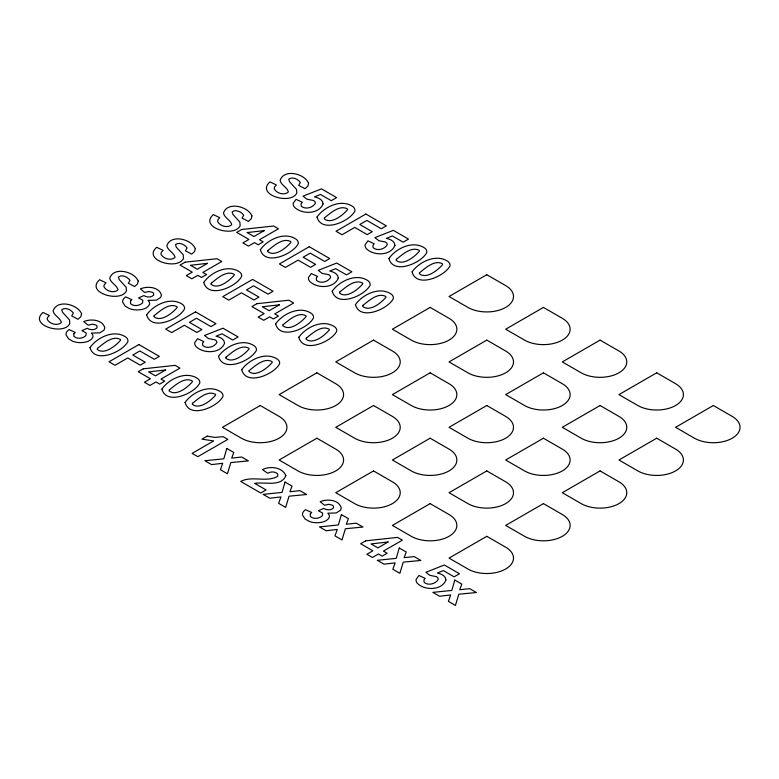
<?xml version="1.0" encoding="UTF-8"?>
<svg xmlns="http://www.w3.org/2000/svg" width="779" height="779" viewBox="0 0 779 779"><rect width="100%" height="100%" fill="white"/><g stroke="black" fill="none" stroke-linecap="round" stroke-linejoin="round"><path stroke-width="1.17" d="M90.004 347.551C94.493 364.231 122.546 352.118 127.863 341.64A11.072 6.388 0 0 0 126.032 337.229C114.406 329.001 97.268 337.268 90.004 347.551M146.647 314.852C151.126 331.533 179.189 319.419 184.496 308.942A11.072 6.388 0 0 0 182.666 304.531C171.049 296.302 153.911 304.57 146.647 314.852M161.886 389.042C166.365 405.732 194.419 393.619 199.736 383.132A11.072 6.388 0 0 0 197.905 378.73C186.288 370.502 169.14 378.76 161.886 389.042M185.081 402.441C189.56 419.121 217.623 407.008 222.93 396.53A11.072 6.388 0 0 0 221.1 392.119C209.483 383.891 192.345 392.158 185.081 402.441M203.738 282.407C208.217 299.097 236.28 286.984 241.587 276.496A11.072 6.388 0 0 0 239.757 272.095C228.14 263.857 210.992 272.124 203.738 282.407M218.519 356.344C222.998 373.034 251.062 360.92 256.369 350.433A11.072 6.388 0 0 0 254.538 346.032C242.921 337.794 225.783 346.061 218.519 356.344M241.714 369.733C246.193 386.423 274.257 374.309 279.564 363.832A11.072 6.388 0 0 0 277.743 359.421C266.116 351.193 248.978 359.46 241.714 369.733M260.371 249.708C264.85 266.389 292.914 254.285 298.221 243.798A11.072 6.388 0 0 0 296.39 239.387C284.773 231.159 267.635 239.426 260.371 249.708M275.61 323.898C280.089 340.589 308.153 328.475 313.46 317.998A11.072 6.388 0 0 0 311.629 313.586C300.012 305.358 282.865 313.625 275.61 323.898M298.805 337.297C303.284 353.978 331.348 341.874 336.655 331.387A11.072 6.388 0 0 0 334.824 326.976C323.207 318.747 306.069 327.014 298.805 337.297M317.014 217.01C321.493 233.69 349.557 221.577 354.864 211.099A11.072 6.388 0 0 0 353.033 206.688C341.416 198.46 324.278 206.727 317.014 217.01M332.243 291.2C336.723 307.89 364.786 295.777 370.093 285.289A11.072 6.388 0 0 0 368.263 280.888C356.646 272.66 339.508 280.917 332.243 291.2M355.438 304.599C359.927 321.279 387.981 309.166 393.298 298.688A11.072 6.388 0 0 0 391.467 294.277C379.84 286.049 362.702 294.316 355.438 304.599M388.887 258.501C393.366 275.191 421.429 263.078 426.736 252.591A11.072 6.388 0 0 0 424.906 248.189C413.289 239.961 396.151 248.219 388.887 258.501M412.081 271.89C416.561 288.581 444.624 276.467 449.931 265.99A11.072 6.388 0 0 0 448.1 261.578C436.483 253.35 419.345 261.617 412.081 271.89M81.581 313.742L80.87 316.654L77.978 319.263L71.687 315.933L73.343 313.07C71.191 309.682 65.261 306.838 61.765 309.74L62.583 312.301L69.506 319.955L69.779 323.616C63.985 335.807 28.268 325.359 42.952 312.447L49.389 315.505L47.626 317.442L47.198 319.244C49.437 323.869 56.731 326.041 60.986 322.925L61.346 322.175C60.012 317.686 54.179 315.807 53.099 311.006C56.731 299.078 77.53 303.995 81.581 313.742M138.214 281.044L137.503 283.955L134.621 286.565L128.331 283.235L129.976 280.362C127.824 276.983 121.904 274.14 118.408 277.042L119.226 279.603L126.149 287.256L126.412 290.918C120.628 303.109 84.901 292.661 99.595 279.739L106.022 282.796L104.269 284.744L103.841 286.545C106.08 291.171 113.374 293.342 117.629 290.226L117.98 289.476C116.655 284.987 110.822 283.108 109.732 278.307C113.364 266.379 134.163 271.296 138.214 281.044M195.305 248.598L194.594 251.51L191.712 254.12L185.412 250.799L187.067 247.926C184.915 244.548 178.985 241.694 175.489 244.596L176.307 247.157L183.231 254.811L183.503 258.472C177.719 270.673 141.992 260.215 156.676 247.303L163.113 250.361L161.35 252.299L160.922 254.1C163.171 258.725 170.455 260.907 174.71 257.781L175.071 257.041C173.736 252.542 167.904 250.663 166.823 245.872C170.455 233.934 191.254 238.851 195.305 248.598M251.938 215.9L251.227 218.811L248.345 221.421L242.055 218.091L243.7 215.228C241.548 211.839 235.628 208.996 232.132 211.898L232.95 214.459L239.874 222.112L240.136 225.774C234.352 237.965 198.626 227.517 213.319 214.605L219.756 217.662L217.993 219.6L217.565 221.402C219.805 226.027 227.098 228.208 231.353 225.082L231.704 224.342C230.38 219.844 224.547 217.964 223.456 213.164C227.088 201.235 247.888 206.153 251.938 215.9M308.581 183.201L307.871 186.113L304.988 188.722L298.688 185.392L300.343 182.529C298.191 179.141 292.261 176.297 288.766 179.199L289.584 181.76L296.517 189.414L296.78 193.075C290.995 205.267 255.269 194.818 269.953 181.906L276.389 184.964L274.636 186.902L274.198 188.703C276.448 193.328 283.731 195.5 287.987 192.384L288.347 191.634C287.013 187.145 281.18 185.266 280.099 180.465C283.731 168.537 304.531 173.454 308.581 183.201M285.825 475.618C281.346 487.274 264.169 481.636 254.704 483.379L266.067 489.933L260.751 493.01L240.692 481.422C252.221 475.424 266.739 482.814 277.704 476.29L277.733 473.973C275.065 471.266 270.761 471.499 267.635 473.223L262.504 469.61C269.943 465.754 282.495 467.088 285.825 475.618M224.556 343.237C220.535 353.734 203.416 353.929 196.065 346.606A12.454 7.196 0 0 1 194.779 342.546L197.593 338.68L203.884 341.63L202.637 342.906L202.715 345.467C206.786 349.206 214.459 347.103 216.922 342.487L216.533 341.075L215.092 339.839L208.49 338.544L204.517 335.476L222.989 328.202L238.121 336.937L232.765 340.034L221.976 333.802L216.007 336.207C219.62 336.947 224.449 338.904 224.556 343.237M323.051 203.903C319.03 214.4 301.911 214.595 294.559 207.272A12.454 7.196 0 0 1 293.264 203.212L296.088 199.336L302.379 202.287L301.132 203.572L301.2 206.133C305.28 209.863 312.954 207.769 315.417 203.153L315.028 201.732L313.577 200.505L306.984 199.21L303.012 196.142L321.484 188.859L336.616 197.603L331.26 200.69L320.461 194.458L314.492 196.873C318.114 197.613 322.944 199.57 323.051 203.903M338.281 278.093C334.259 288.59 317.141 288.795 309.789 281.462A12.454 7.196 0 0 1 308.503 277.402L311.318 273.536L317.608 276.487L316.362 277.762L316.44 280.323C320.51 284.062 328.183 281.959 330.647 277.343L330.257 275.932L328.816 274.695L322.214 273.41L318.241 270.332L336.713 263.059L351.845 271.793L346.489 274.89L335.7 268.658L329.731 271.063C333.344 271.813 338.183 273.76 338.281 278.093M394.924 245.395C390.902 255.892 373.784 256.096 366.432 248.764A12.454 7.196 0 0 1 365.137 244.703L367.961 240.838L374.251 243.788L373.005 245.064L373.073 247.625C377.153 251.364 384.826 249.261 387.29 244.645L386.9 243.233L385.449 241.996L378.857 240.701L374.884 237.634L393.356 230.36L408.488 239.095L403.132 242.191L392.334 235.959L386.365 238.364C389.987 239.114 394.817 241.062 394.924 245.395M445.919 580.043C441.897 590.531 424.779 590.735 417.427 583.413A12.454 7.196 0 0 1 416.132 579.352L418.956 575.477L425.246 578.427L424 579.712L424.078 582.273C428.148 586.003 435.821 583.909 438.285 579.284L437.895 577.872L436.454 576.645L429.852 575.35L425.879 572.283L444.351 564.999L459.483 573.743L454.128 576.83L443.329 570.598L437.37 573.013C440.982 573.753 445.812 575.71 445.919 580.043M97.482 348.369L97.239 349.362C104.172 355.292 116.081 345.642 120.609 340.121L120.239 339.342C112.38 335.262 103.364 343.773 97.482 348.369M154.125 315.67L153.882 316.663C160.815 322.594 172.724 312.944 177.252 307.423L176.882 306.634C169.014 302.554 159.997 311.074 154.125 315.67M169.355 389.86L169.111 390.854C176.044 396.784 187.953 387.144 192.481 381.622L192.111 380.834C184.253 376.754 175.236 385.274 169.355 389.86M211.206 283.225L210.963 284.218C217.896 290.148 229.805 280.508 234.333 274.977L233.963 274.198C226.105 270.118 217.088 278.639 211.206 283.225M192.549 403.259L192.306 404.243C199.239 410.182 211.148 400.533 215.676 395.011L215.316 394.223C207.448 390.143 198.431 398.663 192.549 403.259M225.998 357.162L225.754 358.155C232.687 364.085 244.596 354.445 249.124 348.914L248.754 348.135C240.886 344.055 231.869 352.575 225.998 357.162M267.849 250.526L267.606 251.52C274.539 257.45 286.448 247.8 290.976 242.279L290.606 241.5C282.738 237.42 273.721 245.93 267.849 250.526M249.192 370.561L248.949 371.544C255.882 377.474 267.791 367.834 272.319 362.313L271.949 361.524C264.081 357.444 255.064 365.964 249.192 370.561M283.079 324.726L282.835 325.71C289.769 331.64 301.677 322 306.205 316.478L305.845 315.69C297.977 311.61 288.96 320.13 283.079 324.726M324.483 217.828L324.239 218.821C331.172 224.751 343.081 215.101 347.609 209.58L347.249 208.791C339.381 204.711 330.364 213.232 324.483 217.828M306.274 338.115L306.03 339.108C312.973 345.039 324.882 335.389 329.4 329.868L329.04 329.089C321.172 325.009 312.155 333.519 306.274 338.115M339.722 292.018L339.478 293.011C346.412 298.941 358.321 289.301 362.848 283.78L362.478 282.991C354.611 278.911 345.594 287.432 339.722 292.018M362.917 305.417L362.673 306.41C369.606 312.34 381.515 302.69 386.043 297.169L385.673 296.38C377.815 292.3 368.798 300.821 362.917 305.417M396.355 259.319L396.112 260.313C403.045 266.243 414.954 256.603 419.482 251.081L419.121 250.293C411.254 246.213 402.237 254.733 396.355 259.319M419.56 272.718L419.316 273.702C426.249 279.632 438.158 269.992 442.686 264.471L442.316 263.682C434.448 259.602 425.431 268.122 419.56 272.718M226.816 448.441L223.807 458.812L204.867 460.74L211.567 464.605L222.706 463.301L220.408 469.708L227.429 473.768L230.808 462.57L248.384 460.895L241.665 457.01L231.684 458.12L233.807 452.472L226.816 448.441M285.046 482.055L282.037 492.425L263.088 494.353L269.797 498.229L280.937 496.924L278.629 503.331L285.659 507.382L289.038 496.194L306.614 494.509L299.896 490.634L289.915 491.734L292.028 486.096L285.046 482.055M341.397 514.598L338.388 524.968L319.448 526.896L326.148 530.762L337.288 529.457L334.989 535.864L342.01 539.925L345.389 528.727L362.965 527.042L356.246 523.167L346.266 524.267L348.388 518.629L341.397 514.598M399.257 547.997L396.248 558.368L377.309 560.296L384.008 564.171L395.148 562.866L392.85 569.274L399.87 573.325L403.249 562.136L420.826 560.452L414.107 556.576L404.126 557.676L406.248 552.029L399.257 547.997M454.819 580.073L451.81 590.443L432.861 592.371L439.57 596.247L450.71 594.942L448.402 601.349L455.433 605.4L458.812 594.211L476.388 592.527L469.669 588.651L459.688 589.752L461.801 584.114L454.819 580.073M73.869 333.743L73.888 336.304C77.16 339.469 82.808 338.553 85.943 335.613L86.216 332.964L81.931 330.617L87.229 328.29C90.15 330.082 94.366 330.432 96.976 327.91L96.976 325.924L95.866 325.028L92.341 324.171L88.105 325.155L83.723 321.591C90.549 318.601 102.643 319.478 104.805 327.862L104.035 330.121L99.8 332.857L91.367 333.081L92.779 334.931L93.003 336.869C90.968 341.611 84.96 342.556 80.344 342.643A13.594 7.848 0 0 1 72.651 341.192L68.63 338.904L66.04 334.882A12.6 7.274 0 0 1 67.598 330.812L69.039 329.575L75.251 332.39L73.869 333.743M130.512 301.045L130.521 303.606C133.793 306.77 139.451 305.855 142.576 302.914L142.849 300.266L138.574 297.919L143.872 295.592C146.783 297.383 150.999 297.734 153.609 295.212L153.619 293.225L152.499 292.329L148.984 291.463L144.738 292.456L140.366 288.892C147.192 285.903 159.286 286.779 161.448 295.163L160.678 297.422L156.433 300.158L148 300.382L149.422 302.223L149.636 304.17C147.611 308.912 141.603 309.857 136.987 309.935A13.594 7.848 0 0 1 129.285 308.494L125.273 306.205L122.673 302.184A12.6 7.274 0 0 1 124.241 298.114L125.682 296.877L131.894 299.681L130.512 301.045M310.324 513.858L310.334 516.419C313.616 519.583 319.263 518.668 322.389 515.727L322.672 513.079L318.387 510.742L323.684 508.405C326.605 510.196 330.822 510.557 333.431 508.025L333.431 506.038L332.321 505.143L328.796 504.286L324.561 505.269L320.179 501.705C327.005 498.716 339.099 499.592 341.26 507.976L340.491 510.235L336.255 512.971L327.813 513.195L329.235 515.046L329.459 516.983C327.423 521.726 321.415 522.67 316.8 522.758A13.594 7.848 0 0 1 309.107 521.307L305.086 519.018L302.486 514.997A12.6 7.274 0 0 1 304.053 510.927L305.495 509.69L311.707 512.504L310.324 513.858M185.071 262.192L180.056 265.084L192.277 272.134L186.269 275.6L191.809 278.804L197.817 275.338L201.527 277.47L206.552 274.568L202.852 272.426L221.791 261.491L216.981 258.716L185.071 262.192M241.704 229.484L236.699 232.385L248.92 239.435L242.912 242.902L248.452 246.106L254.46 242.629L258.161 244.772L263.195 241.87L259.485 239.728L278.424 228.792L273.624 226.017L241.704 229.484M207.516 263.341L197.311 269.232L190.446 265.269L207.516 263.341M264.149 230.642L253.944 236.534L247.079 232.57L264.149 230.642M138.876 344.571L109.021 361.807L115.049 365.283L127.737 357.96L140.201 365.156L145.254 362.245L132.79 355.049L139.86 350.969L154.291 359.304L159.344 356.383L138.876 344.571M195.519 311.863L165.654 329.108L171.692 332.584L184.38 325.262L196.844 332.458L201.888 329.536L189.424 322.34L196.493 318.26L210.934 326.605L215.987 323.684L195.519 311.863M252.6 279.427L222.745 296.663L228.773 300.149L241.461 292.816L253.925 300.012L258.979 297.101L246.515 289.905L253.584 285.825L268.025 294.16L273.069 291.239L252.6 279.427M309.244 246.729L279.388 263.964L285.416 267.44L298.104 260.118L310.568 267.314L315.612 264.402L303.148 257.206L310.217 253.126L324.658 261.462L329.712 258.54L309.244 246.729M365.877 214.03L336.022 231.266L342.049 234.742L354.737 227.419L367.201 234.615L372.255 231.694L359.791 224.498L366.86 220.418L381.301 228.763L386.345 225.842L365.877 214.03M143.219 368.827L138.204 371.719L150.425 378.769L144.417 382.246L149.958 385.439L155.966 381.973L159.676 384.115L164.7 381.204L161 379.071L179.939 368.136L175.129 365.361L143.219 368.827M256.943 303.683L251.929 306.575L264.149 313.635L258.141 317.102L263.682 320.296L269.69 316.829L273.4 318.971L278.424 316.07L274.724 313.927L293.664 302.992L288.853 300.217L256.943 303.683M165.654 369.976L155.459 375.868L148.594 371.904L165.654 369.976M279.388 304.832L269.183 310.724L262.319 306.76L279.388 304.832M207.146 436.162L201.956 439.161L213.68 440.924L192.111 453.378L197.837 456.679L227.819 439.375L223.174 436.698L214.79 437.37L207.146 436.162M260.244 405.508L222.482 427.311L241.363 438.207A26.7 15.414 0 0 0 279.116 438.207A26.7 15.414 0 0 0 279.116 416.414L260.244 405.508M316.878 372.81L279.116 394.612L297.997 405.508A26.7 15.414 0 0 0 335.759 405.508A26.7 15.414 0 0 0 335.759 383.716L316.878 372.81M373.521 340.111L335.759 361.914L354.64 372.81A26.7 15.414 0 0 0 392.402 372.81A26.7 15.414 0 0 0 392.402 351.008L373.521 340.111M430.154 307.413L392.402 329.215L411.273 340.111A26.7 15.414 0 0 0 449.035 340.111A26.7 15.414 0 0 0 449.035 318.309L430.154 307.413M486.797 274.714L449.035 296.507L467.916 307.413A26.7 15.414 0 0 0 505.678 307.413A26.7 15.414 0 0 0 505.678 285.611L486.797 274.714M316.878 438.207L279.116 460.009L297.997 470.915A26.7 15.414 0 0 0 335.759 470.915A26.7 15.414 0 0 0 335.759 449.113L316.878 438.207M373.521 405.508L335.759 427.311L354.64 438.207A26.7 15.414 0 0 0 392.402 438.207A26.7 15.414 0 0 0 392.402 416.414L373.521 405.508M430.154 372.81L392.402 394.612L411.273 405.508A26.7 15.414 0 0 0 449.035 405.508A26.7 15.414 0 0 0 449.035 383.716L430.154 372.81M486.797 340.111L449.035 361.914L467.916 372.81A26.7 15.414 0 0 0 505.678 372.81A26.7 15.414 0 0 0 505.678 351.008L486.797 340.111M543.43 307.413L505.678 329.215L524.559 340.111A26.7 15.414 0 0 0 562.311 340.111A26.7 15.414 0 0 0 562.311 318.309L543.43 307.413M373.521 470.915L335.759 492.708L354.64 503.614A26.7 15.414 0 0 0 392.402 503.614A26.7 15.414 0 0 0 392.402 481.812L373.521 470.915M430.154 438.207L392.402 460.009L411.273 470.915A26.7 15.414 0 0 0 449.035 470.915A26.7 15.414 0 0 0 449.035 449.113L430.154 438.207M486.797 405.508L449.035 427.311L467.916 438.207A26.7 15.414 0 0 0 505.678 438.207A26.7 15.414 0 0 0 505.678 416.414L486.797 405.508M543.43 372.81L505.678 394.612L524.559 405.508A26.7 15.414 0 0 0 562.311 405.508A26.7 15.414 0 0 0 562.311 383.716L543.43 372.81M600.073 340.111L562.311 361.914L581.192 372.81A26.7 15.414 0 0 0 618.954 372.81A26.7 15.414 0 0 0 618.954 351.008L600.073 340.111M365.653 540.85L360.648 543.742L372.868 550.802L366.86 554.268L372.401 557.462L378.409 553.996L382.109 556.138L387.144 553.236L383.434 551.094L402.373 540.159L397.572 537.383L365.653 540.85M430.154 503.614L392.402 525.416L411.273 536.312A26.7 15.414 0 0 0 449.035 536.312A26.7 15.414 0 0 0 449.035 514.51L430.154 503.614M486.797 470.915L449.035 492.708L467.916 503.614A26.7 15.414 0 0 0 505.678 503.614A26.7 15.414 0 0 0 505.678 481.812L486.797 470.915M543.43 438.207L505.678 460.009L524.559 470.915A26.7 15.414 0 0 0 562.311 470.915A26.7 15.414 0 0 0 562.311 449.113L543.43 438.207M600.073 405.508L562.311 427.311L581.192 438.207A26.7 15.414 0 0 0 618.954 438.207A26.7 15.414 0 0 0 618.954 416.414L600.073 405.508M656.707 372.81L618.954 394.612L637.835 405.508A26.7 15.414 0 0 0 675.588 405.508A26.7 15.414 0 0 0 675.588 383.716L656.707 372.81M388.098 541.999L377.893 547.89L371.038 543.927L388.098 541.999M486.797 536.312L449.035 558.115L467.916 569.011A26.7 15.414 0 0 0 505.678 569.011A26.7 15.414 0 0 0 505.678 547.209L486.797 536.312M543.43 503.614L505.678 525.416L524.559 536.312A26.7 15.414 0 0 0 562.311 536.312A26.7 15.414 0 0 0 562.311 514.51L543.43 503.614M600.073 470.915L562.311 492.708L581.192 503.614A26.7 15.414 0 0 0 618.954 503.614A26.7 15.414 0 0 0 618.954 481.812L600.073 470.915M656.707 438.207L618.954 460.009L637.835 470.915A26.7 15.414 0 0 0 675.588 470.915A26.7 15.414 0 0 0 675.588 449.113L656.707 438.207M713.35 405.508L675.588 427.311L694.469 438.207A26.7 15.414 0 0 0 732.231 438.207A26.7 15.414 0 0 0 732.231 416.414L713.35 405.508"/></g></svg>
